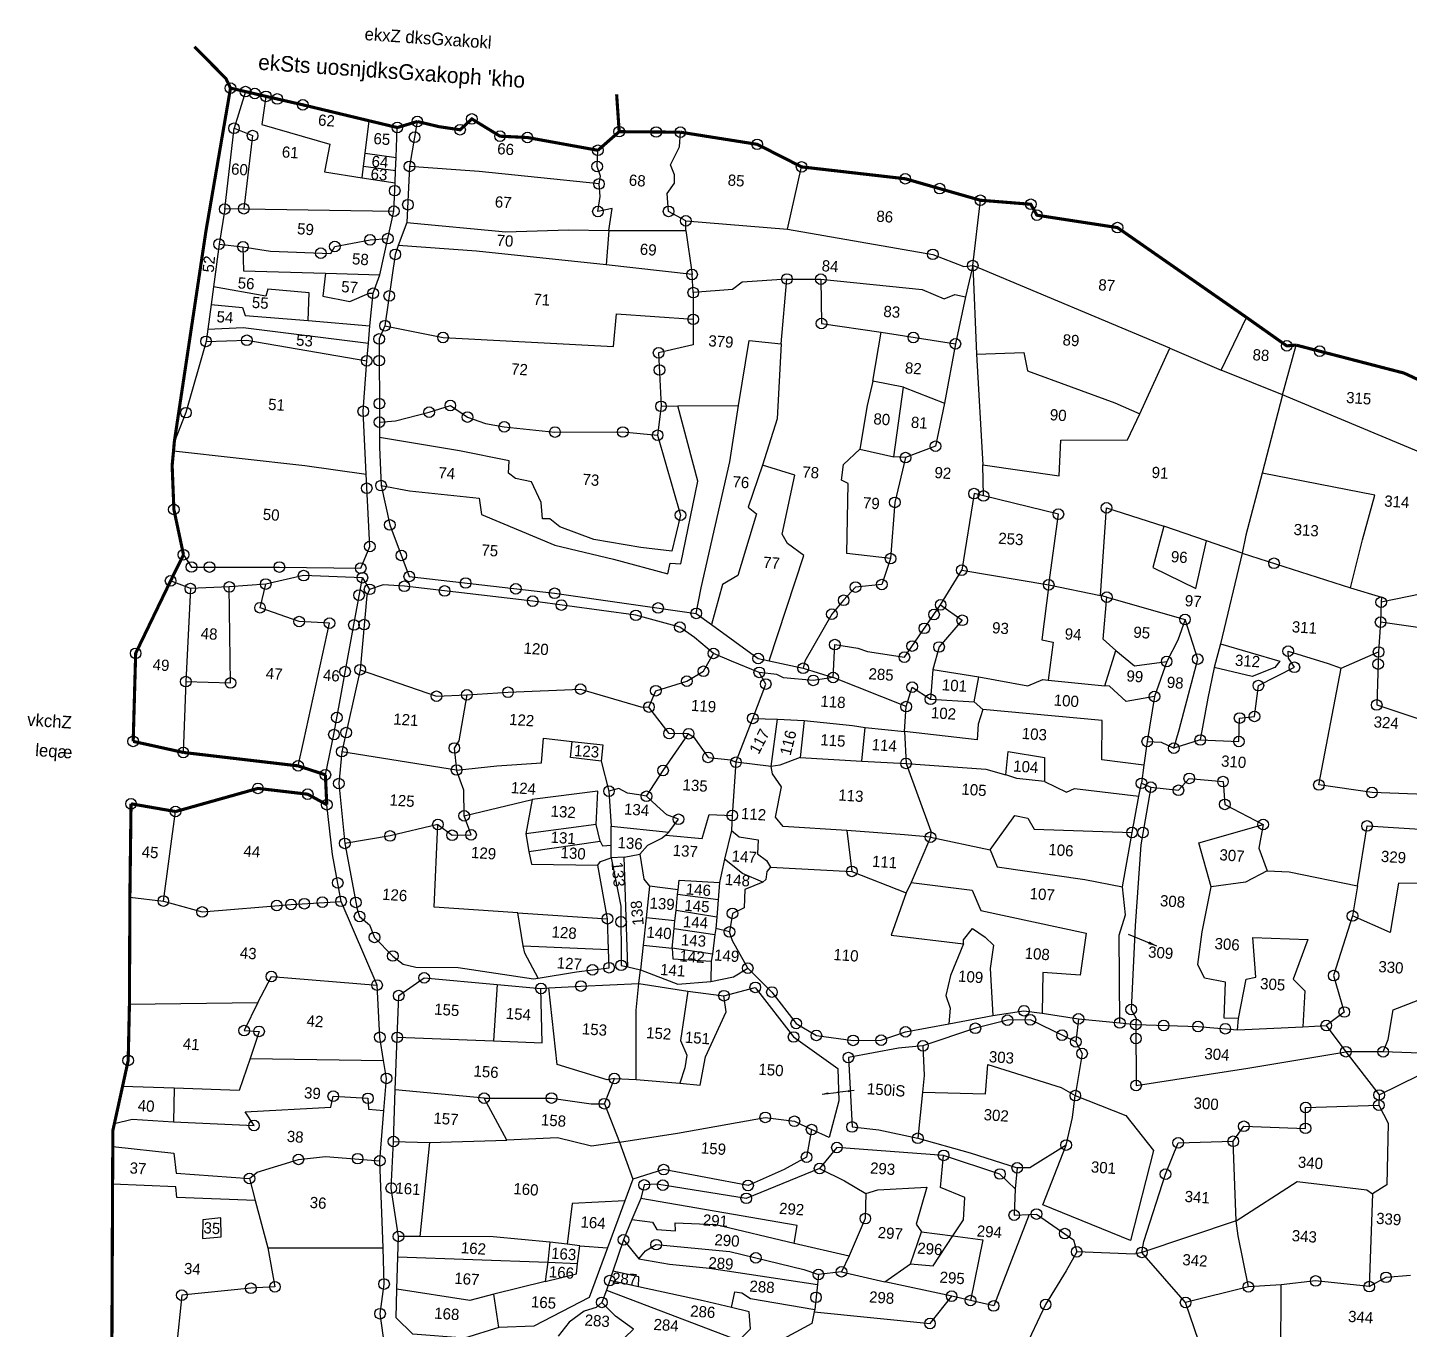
# Model space of a CAD drawing. Header units: feet. Extents: x 585 to 276899, y 278 to 2079435.
# Drawn here: x 274790 to 275673, y 2078589 to 2079422 of the extents above; entities that cross this region are included whole.
import ezdxf
from ezdxf.enums import TextEntityAlignment as Align

# ---------------------------------------------------------------- set-up
doc = ezdxf.new("R2010")
doc.units = ezdxf.units.FT
doc.header["$LTSCALE"] = 0.3
doc.header["$MEASUREMENT"] = 0
doc.linetypes.add('DIVIDE', pattern=[1.25, 0.5, -0.25, 0, -0.25, 0, -0.25])
for name, color, linetype in [('POLY_PARCEL', 6, 'Continuous'), ('POLY_ROAD', 30, 'Continuous'), ('POLY_WATER', 4, 'Continuous'), ('SYM_ARROW', 1, 'Continuous'), ('SYM_STONE', 1, 'Continuous'), ('TEXT_MAPOUT', 7, 'Continuous'), ('TEXT_PARCEL', 7, 'Continuous'), ('V_BOUND_LINE', 7, 'Continuous'), ('V_DIVIDE_LINE', 7, 'DIVIDE')]:
    doc.layers.add(name, color=color, linetype=linetype)
doc.styles.get("Standard").update_dxf_attribs({"font": 'simplex.shx'})
doc.styles.add('TEXT_MAP', font='', dxfattribs={"height": 1.8})
doc.styles.get('TEXT_MAP').set_extended_font_data('Kruti Dev 050')
doc.dimstyles.get("Standard").update_dxf_attribs({"dimtxt": 0.18, "dimasz": 0.18, "dimexe": 0.18, "dimexo": 0.0625, "dimgap": 0.09, "dimtad": 0, "dimtih": 1, "dimtoh": 1, "dimdec": 4, "dimzin": 0, "dimdsep": 46, "dimtxsty": 'Standard', "dimcen": 0.09, "dimadec": 0, "dimazin": 0, "dimtfac": 1, "dimtdec": 4, "dimtofl": 0, "dimtmove": 0, "dimatfit": 3, "dimfxl": 0, "dimtolj": 1, "dimtzin": 0, "dimarcsym": 0})

# ---------------------------------------------------------------- blocks, each defined once
blk = doc.blocks.new('STONE')
blk.add_circle((0, 0), 0.851)
blk = doc.blocks.new('TEXTDOUBLEARROW')
for points in [[(-6.63, 0.01), (0.2, 0.01)], [(6.25, 0.01), (-0.58, 0.01)]]:
    blk.add_leader(points, dimstyle='Standard', override={"dimtxt": 2.5, "dimasz": 2.5, "dimexe": 1.25, "dimexo": 0.625, "dimgap": 0.625, "dimtad": 1, "dimtih": 0, "dimtoh": 0, "dimzin": 8, "dimcen": 2.5, "dimtofl": 1})
blk = doc.blocks.new('TEXTARROW')
blk.add_leader([(0.04, -0.01), (8.68, -0.01)], dimstyle='Standard', override={"dimtxt": 2.5, "dimasz": 2.5, "dimexe": 1.25, "dimexo": 0.625, "dimgap": 0.625, "dimtad": 1, "dimtih": 0, "dimtoh": 0, "dimzin": 8, "dimcen": 2.5, "dimtofl": 1})
blk = doc.blocks.new('dd')
at = {"layer": 'POLY_PARCEL'}
for points in [[(108.95, 544.4), (107.52, 538.41)], [(112.28, 543.86), (111.93, 539.34), (123, 536.9), (122.44, 532.45), (128.53, 531.92)], [(180.73, 528.57), (177.88, 529.89), (177.46, 532.74), (178.51, 534.48), (178.4, 535.78), (177.67, 537.33), (178.92, 540.32), (178.9, 542.68)], [(128.74, 535.86), (129.03, 541.09)], [(106.92, 525.39), (107.52, 538.41)], [(107.52, 538.41), (110.57, 537.44), (109.96, 525.66)], [(166.46, 533.51), (166.61, 534.76), (165.98, 536.29), (165.91, 538.88)], [(197.08, 528.36), (198.65, 538.46)], [(128.63, 533.78), (128.74, 535.86)], [(128.74, 535.86), (133.75, 535.51)], [(128.53, 531.92), (128.63, 533.78)], [(128.63, 533.78), (133.8, 533.42)], [(166.46, 533.51), (147.18, 534.17), (135.99, 534.24)], [(168.54, 526.18), (168.82, 529.72), (166.59, 529.1), (166.8, 531.53), (166.46, 533.51)], [(227.07, 524.56), (227.58, 535.09)], [(128.53, 531.92), (133.86, 531.46)], [(109.96, 525.66), (133.98, 526.91)], [(168.54, 526.18), (180.86, 527.01)], [(180.73, 528.57), (197.08, 528.36)], [(180.86, 527.01), (180.73, 528.57)], [(180.86, 527.01), (182.32, 520.06)], [(197.08, 528.36), (220.57, 525.92), (225.65, 524.32), (227.07, 524.56)], [(106.92, 525.39), (106.4, 519.73)], [(109.96, 525.66), (106.92, 525.39)], [(136.16, 525.23), (152.07, 524.85), (162.07, 525.83), (168.54, 526.18)], [(168.54, 526.18), (168.47, 520.68)], [(227.07, 524.56), (226.26, 519.48)], [(259.5, 513.5), (227.07, 524.56)], [(227.07, 524.56), (228.64, 510.44)], [(130.48, 522.08), (133.31, 522.46)], [(110.25, 519.55), (114.72, 519.17), (124.39, 519.45), (124.93, 520.61), (130.48, 522.08)], [(168.47, 520.68), (147.6, 521.45), (135.04, 521.49)], [(182.32, 520.06), (168.47, 520.68)], [(197.53, 520.38), (190.43, 519.41), (188.97, 518.09), (182.71, 517.18)], [(197.32, 509.95), (197.53, 520.38)], [(197.53, 520.38), (202.96, 520.73)], [(202.96, 520.73), (203.55, 513.64), (213.16, 512.92), (213.16, 512.92)], [(202.96, 520.73), (219.24, 520.17), (222.86, 518.92), (224.53, 519.76), (226.26, 519.48)], [(106.4, 519.73), (106, 512.85)], [(106.4, 519.73), (110.25, 519.55)], [(110.25, 519.55), (110.6, 515.72), (123.73, 516.25)], [(182.71, 517.18), (182.32, 520.06)], [(226.26, 519.48), (225.17, 511.87)], [(267.9, 510.57), (271.39, 519.28)], [(123.73, 516.25), (123.57, 512.55), (127.93, 511.98), (130.93, 513.54), (131.56, 513.56)], [(123.73, 516.25), (132.41, 516.56)], [(182.71, 517.18), (183, 512.91)], [(255.39, 502.72), (259.5, 513.5)], [(259.5, 513.5), (267.9, 510.57)], [(277.99, 507.3), (279.62, 515.4)], [(106, 512.85), (105.81, 509.99)], [(121.47, 508.49), (121.33, 512.91), (114.69, 513.08), (114.47, 511.94), (106, 512.85)], [(133.81, 508.51), (143.22, 507.26), (170.56, 507.68), (170.7, 512.92), (183, 512.91)], [(183, 512.91), (183.27, 508.84), (177.84, 507.17), (178.81, 498.65)], [(212.39, 505.02), (213.16, 512.92)], [(213.16, 512.92), (225.17, 511.87)], [(225.17, 511.87), (224.05, 502.24)], [(105.81, 509.99), (105.53, 506.01)], [(105.81, 509.99), (110.82, 509.88), (111.34, 508.61), (121.47, 508.49)], [(191.2, 499.64), (192.17, 510.16), (197.32, 509.95)], [(197.32, 509.95), (197.53, 497.92), (195.65, 490.38)], [(228.64, 510.44), (236.19, 511.21), (236.96, 508.36), (251.29, 504.18), (255.39, 502.72)], [(228.64, 510.44), (230.9, 492.85)], [(277.99, 507.3), (267.9, 510.57)], [(121.47, 508.49), (131.41, 508.32)], [(277.99, 507.3), (275.58, 494.56)], [(300.41, 499.7), (277.99, 507.3)], [(105.53, 506.01), (105.39, 504.04)], [(105.39, 504.04), (111.9, 504.67), (131.28, 502.7)], [(105.53, 506.01), (111.16, 506.69), (131.34, 505.55)], [(212.39, 505.02), (211.73, 501.02), (211.04, 494)], [(217.37, 504.35), (212.39, 505.02)], [(105.39, 504.04), (102.96, 492.43), (101.42, 487.71)], [(216.57, 493.13), (217.37, 504.35)], [(217.37, 504.35), (224.05, 502.24)], [(230.9, 492.85), (243.22, 491.88), (243.08, 497.65), (253.72, 498.41), (255.39, 502.72)], [(224.05, 502.24), (223.11, 495.28), (218.45, 493.13)], [(172.89, 473.7), (181.75, 471.93), (181.97, 473.69), (183.71, 473.67), (185.52, 487.11), (181.46, 498.93)], [(178.81, 498.65), (178.58, 493.99)], [(178.81, 498.65), (181.46, 498.93)], [(181.46, 498.93), (191.2, 499.64)], [(186.71, 465.94), (187.23, 470.07), (190.43, 490.52), (191.2, 499.64)], [(133.98, 493.03), (136.53, 493.44), (141.82, 495.18), (145.13, 496.47), (147.99, 494.81), (150.94, 493.96)], [(150.94, 493.96), (153.98, 493.65), (162.14, 493.37), (172.99, 494.13), (178.58, 493.99)], [(178.58, 493.99), (183.11, 481.47), (182.13, 475.63), (177.12, 475.84), (169.54, 476.61), (163.97, 478.28), (162.27, 479.47), (161.12, 479.39), (160.7, 481.96), (158.96, 485.14), (156.33, 485.5)], [(217.16, 476.82), (210.13, 477.17), (209.58, 488.37), (208.46, 488.85), (208.6, 491.36), (211.04, 494)], [(211.04, 494), (216.57, 493.13)], [(275.58, 494.56), (273.68, 484.49), (273.26, 481.57)], [(291, 477.19), (292.39, 484.98), (293.86, 492.28), (275.58, 494.56)], [(218.45, 493.13), (216.57, 493.13)], [(218.45, 493.13), (217.23, 485.86), (217.16, 476.82)], [(231.32, 487.86), (230.9, 492.85)], [(156.33, 485.5), (155.17, 486.3), (155.16, 488.26), (147.11, 489.34), (134.14, 490.59)], [(195.65, 490.38), (193.84, 483.49), (195.24, 482.52), (192.94, 472.44), (190.57, 470.84), (189.25, 464.35)], [(198.9, 459.14), (203.24, 476.37), (200.53, 478.1), (199.55, 479.56), (200.94, 489.13), (195.65, 490.38)], [(231.32, 487.86), (229.78, 488.13), (228.66, 475.75)], [(242.72, 474.36), (243.49, 485.77), (231.32, 487.86)], [(251.1, 473.25), (251.1, 487.3), (260.49, 485.01)], [(101.39, 486.17), (122.51, 485.26), (132.41, 484.56)], [(260.49, 485.01), (259.17, 478.26), (266.27, 475.41), (267.44, 483.14)], [(267.44, 483.14), (260.49, 485.01)], [(134.94, 482.91), (139.52, 482.38), (150.73, 481.96), (151.28, 479.39), (163.35, 475.29), (172.89, 473.7)], [(273.26, 481.57), (267.44, 483.14)], [(273.26, 481.57), (270.84, 466.81)], [(273.26, 481.57), (291, 477.19)], [(306.56, 478.18), (296.04, 475.23), (296.04, 475.23)], [(217.16, 476.82), (216.05, 472.58), (211.87, 471.89), (210.12, 469.65), (208.39, 467.3), (204.56, 459.47), (204.4, 458.34)], [(291, 477.19), (296.05, 476.02), (296.04, 475.23)], [(225.67, 469.98), (228.66, 475.75)], [(228.66, 475.75), (242.72, 474.36)], [(242.72, 474.36), (242.23, 465.49), (244.04, 465.25), (243.69, 459.14)], [(242.72, 474.36), (251.1, 473.25)], [(296.04, 475.23), (296.17, 472.04)], [(252.14, 473.04), (251.1, 473.25)], [(254.16, 464.63), (252, 466.3), (252.14, 473.04)], [(252.14, 473.04), (264.88, 470.33)], [(296.17, 472.04), (296.17, 467.25)], [(322.12, 470.3), (314.12, 471.9), (313.15, 470.79), (296.17, 472.04)], [(214.48, 461.73), (220.45, 461.22), (225.67, 469.98)], [(225.67, 469.98), (229.29, 467.75), (225.88, 463.23), (225.15, 459.56)], [(264.88, 470.33), (263.97, 466.92), (262.41, 463.4)], [(264.5, 449.63), (265.16, 452.6), (267.34, 464.13), (264.88, 470.33)], [(290.39, 464.25), (296.17, 467.25)], [(296.17, 467.25), (296.45, 458.76), (310.71, 455.08)], [(105.88, 449.44), (113.05, 449.72), (111.79, 465.05)], [(124.76, 437.2), (125.39, 441.3), (128.2, 460.35), (123.34, 460.28), (116.93, 462.06), (117.58, 465.91)], [(268.64, 451.23), (274.83, 451.42), (274.69, 455.17), (277.05, 455.59), (277.33, 460.56), (282.88, 463.88), (281.85, 465.26)], [(270.84, 466.81), (280.49, 464.72), (279.77, 463.66), (276.22, 461.92), (270.08, 462.96)], [(270.84, 466.81), (270.08, 462.96)], [(281.85, 465.26), (281.72, 466.39), (288.26, 464.84), (290.39, 464.25)], [(105.59, 464.35), (105.88, 449.44)], [(252.77, 458.85), (254.16, 464.63)], [(254.16, 464.63), (257.34, 462.35), (262.41, 463.4)], [(262.41, 463.4), (260.84, 457.68)], [(270.08, 462.96), (269.4, 458.02), (268.64, 451.23)], [(309.45, 445.09), (296.66, 444.71), (288.1, 445.34), (290.39, 464.25)], [(209.28, 457.2), (209.2, 462.47), (212.9, 462.13)], [(212.9, 462.13), (214.48, 461.73)], [(180.17, 450.45), (181.09, 453.14), (185.95, 455.01), (188.49, 456.76), (189.91, 459.73)], [(225.15, 459.56), (225.08, 454.78)], [(225.15, 459.56), (232.58, 458.88)], [(232.09, 454.84), (232.58, 458.88)], [(232.58, 458.88), (240.51, 457.97), (242.81, 459.16), (243.69, 459.14)], [(243.69, 459.14), (252.77, 458.85)], [(253.52, 458.86), (252.77, 458.85)], [(260.84, 457.68), (256.39, 456.55), (253.52, 458.86)], [(196.9, 449.78), (198.59, 455.41), (197.42, 457.2)], [(221.28, 453.34), (209.28, 457.2)], [(221.28, 453.34), (222.02, 456.52), (225.08, 454.78)], [(260.84, 457.68), (260.18, 450.41)], [(233.55, 453.73), (233, 451.3), (233, 448.79), (221.28, 449.35)], [(225.08, 454.78), (232.09, 454.84)], [(233.55, 453.73), (232.09, 454.84)], [(259.91, 446.57), (253.11, 446.99), (252.76, 453.25), (233.55, 453.73)], [(133.61, 453.25), (146.1, 449.85), (150.94, 450.41)], [(150.94, 450.41), (157.49, 451.27), (169.05, 452.57), (178.86, 450.37)], [(221.28, 449.35), (221.28, 453.34)], [(105.88, 449.44), (106.26, 438.09)], [(150.94, 450.41), (150.17, 442.97), (149.52, 441.77), (150.13, 438.28)], [(178.86, 450.37), (180.17, 450.45), (180.17, 450.45)], [(186.81, 446.62), (183.68, 446.44), (180.17, 450.45)], [(194.68, 442.58), (196.9, 449.78)], [(196.9, 449.78), (200.86, 449.94)], [(200.38, 442.3), (200.86, 449.94)], [(200.86, 449.94), (205.11, 450.02)], [(205.11, 450.02), (204.9, 444.07)], [(205.11, 450.02), (212.93, 449.74)], [(212.93, 449.74), (214.97, 449.55)], [(214.78, 444.15), (214.97, 449.55)], [(214.97, 449.55), (221.28, 449.35)], [(221.28, 449.35), (221.88, 444.26)], [(260.18, 450.41), (259.91, 446.57)], [(260.18, 450.41), (262.39, 450.46), (264.5, 449.63)], [(268.64, 451.23), (264.5, 449.63)], [(237.94, 443.51), (238.09, 447.26), (243.92, 446.71), (244.22, 442.91)], [(180.77, 436.16), (183.12, 440.46), (186.81, 446.62)], [(186.81, 446.62), (187.63, 446.19), (190.17, 443.05), (193.84, 442.93)], [(259.91, 446.57), (259.72, 443.66)], [(261.25, 443.14), (265.7, 442.95), (267.3, 444.97), (272.73, 444.83), (273.28, 441.21), (279.62, 438.41)], [(150.13, 438.28), (156.51, 439.39), (163.6, 440.36), (163.67, 444.32), (168.27, 444.12)], [(173.14, 441.26), (168.2, 441.54), (168.27, 444.12)], [(168.27, 444.12), (173.21, 443.91), (173.14, 441.26)], [(193.84, 442.93), (194.68, 442.58)], [(204.9, 444.07), (201.7, 442.61), (200.38, 442.3)], [(204.9, 444.07), (214.78, 444.15)], [(214.78, 444.15), (221.88, 444.26)], [(221.88, 444.26), (226.58, 433.7), (226.6, 432.73)], [(221.88, 444.26), (234.67, 444.2), (237.94, 443.51)], [(239.77, 443.04), (237.94, 443.51)], [(244.22, 442.91), (239.77, 443.04)], [(244.22, 442.91), (247.82, 441.42), (249.1, 442.08), (259.46, 441.56)], [(259.46, 441.56), (259.72, 443.66)], [(259.72, 443.66), (261.25, 443.14)], [(261.25, 443.14), (260.28, 433.82), (260.28, 420.81), (260.56, 407.39), (261.46, 406), (261.47, 405.05)], [(173.14, 441.26), (174.71, 436.56)], [(194.68, 442.58), (194.68, 434.03)], [(200.38, 442.3), (194.68, 442.58)], [(213.16, 432.9), (202.95, 432.82), (201.63, 434.23), (202.23, 439.13), (200.66, 441.12), (200.38, 442.3)], [(258.75, 435.7), (259.46, 441.56)], [(150.13, 438.28), (131.58, 439.95)], [(151.84, 431.04), (151.5, 435.14), (150.13, 438.28)], [(271.99, 427.89), (269.53, 434.79), (279.62, 438.41)], [(279.62, 438.41), (279.21, 434.58), (280.74, 431.04)], [(295.35, 429.65), (296.23, 439.32), (308.13, 439.39)], [(173, 431.11), (172.91, 436.44), (162.51, 434.38)], [(177.71, 436.47), (176.27, 437.09), (174.71, 436.56)], [(174.71, 436.56), (175.45, 431)], [(179.51, 436.31), (177.71, 436.47)], [(180.77, 436.16), (179.51, 436.31)], [(184.73, 430.69), (186.12, 432.84), (184.24, 433.4), (182.5, 434.72), (180.77, 436.16)], [(236.27, 431.37), (239.82, 437.15), (241.94, 436.83), (243.05, 435.16), (258.75, 435.7)], [(151.84, 431.04), (162.51, 434.38)], [(162.51, 434.38), (161.91, 428.83)], [(184.25, 430.18), (190.13, 430.04), (190.99, 433.96), (194.68, 434.03)], [(194.68, 434.03), (194.7, 431.64)], [(257.84, 426.93), (258.75, 435.7)], [(194.7, 431.64), (193.93, 426.97)], [(194.7, 431.64), (196, 430.71), (199.06, 430.41), (199.13, 428.19), (200.66, 427.21), (201.35, 426.18)], [(226.6, 432.73), (222.41, 432.83), (213.16, 432.9)], [(213.16, 432.9), (214.41, 426.41)], [(226.6, 432.73), (223.98, 425.3)], [(226.6, 432.73), (236.27, 431.37)], [(147.74, 429.37), (150.13, 427.8), (153.15, 428.08), (151.84, 431.04)], [(173, 431.11), (161.91, 428.83)], [(173.83, 428.47), (173, 431.11)], [(175.66, 427.97), (175.45, 431)], [(175.45, 431), (184.73, 430.69)], [(184.25, 430.18), (183.75, 429.65), (181.46, 428.32), (180.34, 426.86)], [(184.73, 430.69), (184.25, 430.18)], [(236.27, 431.37), (237.55, 428.73), (251.71, 427.65), (257.84, 426.93)], [(280.74, 431.04), (277.4, 429.02), (271.99, 427.89)], [(280.74, 431.04), (284.29, 431.11), (295.35, 429.65)], [(307.08, 430.82), (301.86, 430.54), (301.1, 422.54), (294.9, 424.77)], [(295.35, 429.65), (294.9, 424.77)], [(104.7, 414.12), (105.67, 428.56)], [(147.74, 429.37), (140.22, 427.01), (133.07, 425.33)], [(161.49, 416.12), (148.04, 416.1), (147.74, 429.37)], [(161.91, 428.83), (162.56, 426.04)], [(162.56, 426.04), (173.83, 428.47)], [(173.83, 428.47), (174.25, 427.77), (175.66, 427.97)], [(175.78, 425.92), (175.66, 427.97)], [(277.81, 407.11), (275.52, 407.04), (275.31, 412.82), (271.9, 413.23), (270.72, 415.32), (271.06, 420.61), (271.99, 427.89)], [(162.56, 426.04), (163.13, 424.07), (173.73, 424.61)], [(177.84, 426.17), (175.78, 425.92)], [(177.84, 426.17), (180.34, 426.86)], [(179.64, 408.68), (177.84, 426.17)], [(180.34, 426.86), (181.25, 422.9), (182.22, 421.83)], [(193.93, 426.97), (193.36, 423.18)], [(200.27, 423.69), (196.96, 424.87), (193.93, 426.97)], [(201.35, 426.18), (200.84, 425.45), (200.72, 424.16)], [(201.35, 426.18), (214.41, 426.41)], [(214.41, 426.41), (223.32, 423.59)], [(223.98, 425.3), (223.32, 423.59)], [(223.98, 425.3), (233.82, 424.71), (235.47, 421.55), (252.54, 419.12), (252.03, 412.33), (246.04, 412.36), (246.36, 405.85)], [(258.88, 405.12), (257.84, 419.15), (258.61, 422.48), (257.84, 426.93)], [(186.84, 421.58), (186.88, 423.11), (193.36, 423.18)], [(193.36, 423.18), (193.33, 420.4)], [(200.27, 423.69), (197.51, 422.35), (197.58, 419.42), (195.78, 418.38), (195.51, 415.39)], [(200.72, 424.16), (200.27, 423.69)], [(223.32, 423.59), (221.37, 416.63), (233.06, 416.07)], [(294.9, 424.77), (292.54, 415.03), (294.63, 409.33), (291.91, 406.97)], [(182.22, 421.83), (182.02, 416.72)], [(186.84, 421.58), (182.22, 421.83)], [(186.73, 418.25), (186.81, 420.8)], [(186.81, 420.8), (186.84, 421.58)], [(193.33, 420.4), (186.81, 420.8)], [(277.81, 407.11), (278.58, 413.51), (280.11, 413.93), (279.21, 420.26), (288.04, 420.54), (286.09, 414), (288.11, 412.26), (288.19, 406.51)], [(193.33, 420.4), (193.3, 417.62)], [(233.01, 416.68), (234.3, 418.59), (236.41, 417.37)], [(301.29, 403.4), (301.93, 405.44), (302.42, 410.23), (310.21, 413.85), (310.14, 420.18)], [(161.49, 416.12), (175.87, 416.16)], [(162.7, 410.92), (161.49, 416.12)], [(182.02, 416.72), (181.85, 412.34)], [(186.68, 416.58), (182.02, 416.72)], [(186.64, 415.32), (186.68, 416.58)], [(186.68, 416.58), (186.73, 418.25)], [(193.3, 417.62), (186.73, 418.25)], [(193.3, 417.62), (193.29, 415.81)], [(233.06, 416.07), (233.01, 416.68)], [(236.41, 417.37), (237.83, 416.19), (237.58, 412.39), (238.52, 404.94)], [(99.31, 414.38), (104.7, 414.12)], [(104.7, 414.12), (111.03, 412.8), (125.15, 414.96), (133.1, 416.02)], [(186.54, 412.19), (186.64, 415.32)], [(186.64, 415.32), (193.22, 414.82)], [(193.22, 414.82), (193.02, 411.66)], [(193.29, 415.81), (193.22, 414.82)], [(195.51, 415.39), (193.29, 415.81)], [(198.83, 409.79), (196.07, 414), (195.51, 415.39)], [(233.06, 416.07), (231.32, 410.86), (230.76, 407.59), (231.6, 405.64), (231.57, 403.12)], [(181.85, 412.34), (181.69, 408.35)], [(181.85, 412.34), (186.54, 412.19)], [(186.54, 412.19), (186.75, 410.45), (192.92, 410.5)], [(193.02, 411.66), (186.54, 412.19)], [(162.7, 410.92), (176.36, 411.25)], [(163.05, 409.74), (162.7, 410.92)], [(165.42, 405.91), (163.05, 409.74)], [(193.02, 411.66), (192.92, 410.5)], [(192.92, 410.5), (193.09, 407.26)], [(182.2, 390.8), (181.44, 401.86), (181.59, 406.15)], [(189.52, 405.48), (188.88, 397.48), (190.07, 395.25), (189.86, 393.16), (189.23, 390.66)], [(189.23, 390.66), (192.5, 390.59), (193.06, 395.18), (195.88, 402.6), (195.32, 405.13)], [(252.24, 405.32), (258.88, 405.12)], [(258.88, 405.12), (261.47, 405.05)], [(261.47, 405.05), (271.42, 405.4), (277.76, 405.33)], [(261.47, 405.05), (262.17, 395.31), (279.84, 399.28), (295.32, 403)], [(277.76, 405.33), (277.81, 407.11)], [(277.76, 405.33), (288.19, 406.51)], [(288.19, 406.51), (291.91, 406.97)], [(291.91, 406.97), (295.32, 403)], [(120.91, 398.96), (122.79, 403.25), (139.77, 403.03)], [(158.94, 404.44), (159, 395.37)], [(159, 395.37), (166.8, 395.6), (166, 404.29)], [(177.6, 390.41), (169.41, 392.31), (167.24, 404.45)], [(252.07, 401.61), (253.19, 399.83), (252.57, 393.02)], [(100.41, 397.29), (120.91, 398.96)], [(120.91, 398.96), (119.03, 394.3), (121.42, 394.33), (120.32, 389.88)], [(227.68, 399.31), (228.19, 394.55), (228.1, 391.91)], [(228.1, 391.91), (238.18, 392.31), (238.27, 397.06), (250.24, 394.14), (252.57, 393.02)], [(301.13, 396.45), (301.18, 394.81)], [(143.57, 394.9), (159, 395.37)], [(278.31, 387.45), (279.84, 389.96), (289.72, 390.31), (289.51, 393.64), (301.18, 394.81)], [(301.18, 394.81), (302.85, 392.03), (303.33, 382.15), (301.16, 380.6)], [(228.1, 391.91), (227.87, 384.47)], [(252.57, 393.02), (260.85, 390.38), (265.65, 385.09), (263, 370.49), (248.6, 375.22), (251.66, 385.02)], [(251.66, 385.02), (252.36, 389.47), (252.57, 393.02)], [(120.32, 389.88), (118.89, 384.66), (108.46, 384.32)], [(120.32, 389.88), (141.64, 391.06)], [(177.4, 386.56), (178.72, 390.7)], [(178.72, 390.7), (177.6, 390.41)], [(178.72, 390.7), (182.2, 390.8)], [(182.2, 390.8), (189.23, 390.66)], [(264.94, 368.69), (265.14, 370.46), (267.85, 381.45), (269.52, 386.59), (278.31, 387.45)], [(279.65, 374.76), (278.31, 387.45)], [(158.13, 386.13), (143.84, 386.47)], [(158.13, 386.13), (168.88, 386.89), (175.27, 386.41)], [(162.22, 379.64), (158.13, 386.13)], [(175.27, 386.41), (177.4, 386.56)], [(177.4, 386.56), (180.24, 380.58)], [(180.24, 380.58), (189.42, 382.63), (203.26, 386.14), (207.96, 385.84), (210.8, 384.7)], [(108.46, 384.32), (100.21, 384.04)], [(108.46, 384.32), (108.73, 378.96)], [(108.73, 378.96), (121.65, 379.23), (120.09, 381.33), (133.71, 382.99), (133.99, 384.8), (139.56, 384.83), (139.77, 383.13), (142.24, 383.07)], [(251.66, 385.02), (246.1, 380.99), (244.08, 380.84)], [(234.54, 369.24), (236.05, 371.92), (236.05, 375.54), (232.02, 376.86), (232.18, 382.02)], [(279.65, 374.76), (288.98, 381.71), (300.18, 381.15), (301.16, 380.6)], [(99.32, 378.03), (102.12, 378.89), (108.73, 378.96)], [(149.9, 378.46), (162.22, 379.64)], [(180.24, 380.58), (175.79, 379.64), (170.29, 380.62), (162.22, 379.64)], [(180.24, 380.58), (182.78, 374.83)], [(212.51, 378.56), (216.61, 376.84), (220.16, 375.1)], [(301.16, 380.6), (301.64, 365.71)], [(144.11, 378.21), (149.9, 378.46)], [(149.9, 378.46), (149.35, 363.31)], [(220.16, 375.1), (222.03, 375.8), (229.83, 376.77), (228.57, 370.72), (229.51, 369.55)], [(243.99, 377.47), (244.12, 373.24), (246.48, 373.52)], [(99.31, 374.35), (109.15, 373.95), (109.71, 370.76), (121.5, 370.72)], [(121.5, 370.72), (122.68, 371.79), (129.12, 374.3), (133.44, 375.05), (142.14, 374.98)], [(220.16, 375.1), (220.36, 371.06), (218.18, 364.92)], [(279.65, 374.76), (264.94, 368.69)], [(282.33, 364.34), (280.14, 372.39), (279.65, 374.76)], [(246.48, 373.52), (241.83, 358.5), (238.07, 359.11)], [(246.48, 373.52), (247.67, 373.66), (253.87, 369.97), (254.51, 368.06)], [(121.5, 370.72), (122.65, 367.28)], [(181.74, 371.27), (173.35, 370.26), (173, 363.69)], [(209.28, 366.34), (209.56, 369.19), (184.24, 371.81)], [(122.65, 367.28), (110.13, 366.86), (109.85, 368.6), (99.69, 368.33)], [(183.06, 368.35), (186.39, 368.15), (187.16, 367.04), (190.15, 367.04), (190.01, 368.29), (196.55, 368.5), (209.28, 366.34)], [(228.05, 364.34), (229.51, 369.55)], [(228.05, 364.34), (231.74, 364.27), (234.54, 369.24)], [(229.51, 369.55), (234.54, 369.24)], [(234.54, 369.24), (239.39, 368.93), (238.07, 359.11)], [(301.64, 365.71), (304.22, 367.38), (308.11, 368.01)], [(122.65, 367.28), (125.2, 359.84)], [(209.28, 366.34), (218.18, 364.92)], [(301.64, 365.71), (293.01, 366.03), (287.52, 365.02)], [(149.35, 363.31), (145.96, 363.09)], [(170.22, 363.81), (161.1, 364.09), (149.35, 363.31)], [(170.22, 363.81), (170.12, 360.6)], [(173, 363.69), (170.22, 363.81)], [(175.02, 363.6), (173, 363.69)], [(174.88, 360.74), (175.02, 363.6)], [(175.02, 363.6), (179.49, 363.54)], [(181.94, 365.02), (184.63, 362.13)], [(184.63, 362.13), (185.56, 363.49), (187.23, 364.6), (199.06, 364.32), (211.09, 362.24), (213.48, 361.61)], [(218.18, 364.92), (217.13, 362.3)], [(224.15, 361.14), (228.05, 364.34)], [(282.33, 364.34), (272.47, 361.16)], [(287.52, 365.02), (282.33, 364.34)], [(306.26, 353.79), (300.04, 353.75), (288.29, 353.31), (287.52, 365.02)], [(125.2, 359.84), (143.63, 361.08)], [(184.63, 362.13), (189.59, 361.61), (195.99, 361.43), (213.42, 360.01)], [(213.48, 361.61), (213.42, 360.01)], [(217.13, 362.3), (213.48, 361.61)], [(217.13, 362.3), (224.15, 361.14)], [(235.01, 359.61), (224.15, 361.14)], [(125.2, 359.84), (126.76, 353.67), (122.93, 353.18), (111.98, 351.33), (111.66, 342.54)], [(146.08, 359.8), (170.12, 360.6)], [(169.87, 357.48), (174.81, 359.08), (174.88, 360.74)], [(170.12, 360.6), (169.87, 357.48)], [(170.12, 360.6), (174.88, 360.74)], [(184.88, 357.67), (184.8, 359.28), (180.59, 359.9)], [(213.23, 355.6), (231.85, 355), (235.01, 359.61)], [(213.42, 360.01), (213.3, 355.97)], [(238.07, 359.11), (235.01, 359.61)], [(169.87, 357.48), (161.8, 354.91)], [(179.78, 356.8), (201.5, 350.21)], [(184.88, 357.67), (180.19, 358.35)], [(199.95, 355.38), (195.37, 356.15), (184.88, 357.67)], [(199.95, 355.38), (200.31, 357.92), (201.46, 357.86)], [(201.46, 357.86), (202.89, 357.03), (213.3, 355.97), (213.3, 355.97)], [(161.8, 354.91), (158.04, 353.65), (146.29, 354.64)], [(163.01, 349.65), (161.8, 354.91)], [(183.22, 349.41), (184.52, 350.82), (181.53, 352.74), (179.18, 354.78)], [(201.5, 350.21), (203.24, 352.19), (202.82, 354.9), (199.95, 355.38)], [(213.23, 355.6), (212.99, 353.68), (207.35, 350.14), (207.14, 344.43), (207.9, 337.93), (206.35, 333.61)], [(213.3, 355.97), (213.23, 355.6)]]:
    blk.add_lwpolyline(points, dxfattribs=at)
blk.add_lwpolyline([(114.51, 363.62), (114.65, 360.63), (117.64, 361.11), (117.37, 364.1)], close=True, dxfattribs=at)
at = {"layer": 'POLY_ROAD'}
for points in [[(133.75, 535.51), (133.61, 540.32)], [(136.74, 541.5), (135.99, 534.24)], [(133.8, 533.42), (133.75, 535.51)], [(133.86, 531.46), (133.8, 533.42)], [(135.99, 534.24), (136.16, 525.23)], [(133.98, 526.91), (133.86, 531.46)], [(133.31, 522.46), (133.98, 526.91)], [(136.16, 525.23), (135.04, 521.49)], [(132.41, 516.56), (133.31, 522.46)], [(135.04, 521.49), (134.68, 520.02), (133.81, 508.51)], [(131.56, 513.56), (132.41, 516.56)], [(131.41, 508.32), (131.56, 513.56)], [(131.34, 505.55), (131.41, 508.32)], [(133.81, 508.51), (133.02, 506.33), (133.98, 493.03)], [(131.28, 502.7), (131.34, 505.55)], [(132.41, 484.56), (131.28, 494.59), (131.28, 502.7)], [(133.98, 493.03), (134.14, 490.59)], [(134.14, 490.59), (134.24, 489.02), (134.94, 482.91)], [(104.12, 469.7), (105.54, 467.82), (119.58, 468.78), (132.59, 469.48), (133.81, 473.05), (132.41, 484.56)], [(134.94, 482.91), (136.77, 476.72), (140.44, 468.7), (163.85, 467.6), (186.71, 465.94)], [(132.97, 467.98), (123.55, 467.67), (117.58, 465.91)], [(129.21, 436.07), (130.14, 442.6), (132.13, 460.34), (132.97, 467.98)], [(132.97, 467.98), (134.24, 466.2)], [(189.91, 459.73), (186.68, 462.09), (184.24, 463.57), (177.08, 464.97), (160.44, 466.11), (139.76, 467.07), (136.37, 467.07), (134.24, 466.2)], [(105.59, 464.35), (102.35, 465.38)], [(111.79, 465.05), (105.59, 464.35)], [(117.58, 465.91), (111.79, 465.05)], [(134.24, 466.2), (133.84, 465.21), (133.61, 453.25)], [(186.71, 465.94), (189.25, 464.35)], [(189.25, 464.35), (197.1, 459.4), (198.9, 459.14)], [(197.42, 457.2), (192.88, 458.69), (189.91, 459.73)], [(198.9, 459.14), (204.4, 458.34)], [(204.4, 458.34), (209.28, 457.2)], [(201.36, 456.62), (200.26, 457.04), (197.42, 457.2)], [(209.28, 457.2), (206.14, 456.51), (201.36, 456.62)], [(133.61, 453.25), (131.58, 439.95)], [(131.58, 439.95), (131.46, 434.82), (133.07, 425.33)], [(133.1, 416.02), (131.24, 423.41), (129.76, 431.31)], [(133.07, 425.33), (135.75, 414.94)], [(173.73, 424.61), (174.13, 425.21)], [(174.13, 425.21), (175.78, 425.92)], [(175.78, 425.92), (177.89, 418.31), (178.57, 408.86), (179.64, 408.68)], [(175.87, 416.16), (173.73, 424.61)], [(176.36, 411.25), (175.87, 416.16)], [(139.77, 403.03), (133.1, 416.02)], [(135.75, 414.94), (136.23, 413.8), (137.92, 412.57), (138.85, 410.63), (141.97, 407.85), (143.74, 406.66), (145.77, 406.33), (152.52, 406.75), (164.68, 405.74), (165.42, 405.91)], [(330.01, 412.56), (307.27, 403.57), (301.29, 403.4)], [(165.42, 405.91), (171.51, 407.34), (176.66, 408.35), (176.36, 411.25)], [(193.09, 407.26), (196.63, 408.27), (198.83, 409.79)], [(198.83, 409.79), (202.96, 406.24), (207.18, 401.49), (210.53, 399.8), (216.47, 399.41), (220.94, 399.75), (224.74, 401.35), (231.57, 403.12)], [(179.64, 408.68), (181.69, 408.35)], [(181.59, 406.15), (181.69, 408.35)], [(181.69, 408.35), (187.85, 406.5), (193.09, 407.26)], [(167.24, 404.45), (172.36, 405.11)], [(172.36, 405.11), (181.59, 406.15)], [(181.59, 406.15), (189.52, 405.48)], [(189.52, 405.48), (195.32, 405.13)], [(195.32, 405.13), (200.24, 406.81), (206.91, 399.3), (214.34, 394.74), (214.85, 389.59), (213.67, 383.6), (210.8, 384.7)], [(238.52, 404.94), (243.43, 406.02), (246.36, 405.85)], [(246.36, 405.85), (252.24, 405.32)], [(252.24, 405.32), (252.07, 401.61)], [(141.64, 391.06), (140.79, 394.72), (139.77, 403.03)], [(143.57, 394.9), (143.35, 401.58), (147.23, 404.7), (158.94, 404.44)], [(158.94, 404.44), (166, 404.29)], [(166, 404.29), (167.24, 404.45)], [(231.57, 403.12), (238.52, 404.94)], [(252.07, 401.61), (244.56, 404.64), (240.9, 404.34), (235.86, 402.68)], [(301.29, 403.4), (295.32, 403)], [(295.32, 403), (301.13, 396.45)], [(235.86, 402.68), (227.68, 399.31)], [(227.68, 399.31), (223.82, 398.64), (215.89, 396.61), (217.24, 385.56), (221.54, 385.39), (227.87, 384.47)], [(301.13, 396.45), (307.27, 400.05)], [(143.84, 386.47), (143.57, 394.9)], [(142.24, 383.07), (142.31, 388.22), (141.64, 391.06)], [(144.11, 378.21), (143.84, 386.47)], [(142.14, 374.98), (142.24, 383.07)], [(210.8, 384.7), (210.3, 380.23), (206.83, 378.03), (201.26, 375.06), (187.59, 376.68), (182.78, 374.83)], [(227.87, 384.47), (236.4, 382.7), (244.08, 380.84)], [(232.18, 382.02), (215.04, 382.11), (212.51, 378.56)], [(243.99, 377.47), (241.38, 379.66), (232.18, 382.02)], [(244.08, 380.84), (243.99, 377.47)], [(212.51, 378.56), (201.12, 372.99), (186.68, 374.26), (184.66, 374.01), (184.24, 371.81)], [(145.96, 363.09), (144.27, 370.74), (144.11, 378.21)], [(143.63, 361.08), (142.14, 374.98)], [(182.78, 374.83), (181.74, 371.27)], [(181.74, 371.27), (179.49, 363.54)], [(184.24, 371.81), (183.06, 368.35)], [(183.06, 368.35), (181.94, 365.02)], [(146.08, 359.8), (145.96, 363.09)], [(179.49, 363.54), (177.12, 355.42), (168.58, 350.24), (163.01, 349.65)], [(181.94, 365.02), (180.59, 359.9)], [(112.49, 322.66), (118.42, 322.66), (126.92, 324.18), (135.45, 324.43), (136.71, 325.7), (139.5, 329.41), (141.88, 338.15), (143.15, 340.34), (145, 345.31), (143.86, 350.54), (144.17, 355.32), (143.63, 361.08)], [(146.29, 354.64), (146.08, 359.8)], [(180.59, 359.9), (180.19, 358.35)], [(179.78, 356.8), (179.18, 354.78)], [(180.19, 358.35), (179.78, 356.8)], [(163.01, 349.65), (157.61, 347.54), (149.33, 347.62), (146.46, 350.07), (146.29, 354.64)], [(179.18, 354.78), (178.33, 353.91)], [(176.42, 353.2), (174.15, 351.27), (172.57, 348.9)], [(178.33, 353.91), (176.42, 353.2)]]:
    blk.add_lwpolyline(points, dxfattribs=at)
at = {"layer": 'POLY_WATER'}
for points in [[(254.51, 368.06), (253.05, 364.93), (250.12, 359.3), (247.06, 351.51)], [(264.94, 368.69), (263.76, 368.34), (254.51, 368.06)], [(272.47, 361.16), (264.94, 368.69)], [(276.65, 351.13), (272.47, 361.16)]]:
    blk.add_lwpolyline(points, dxfattribs=at)
at = {"layer": 'V_BOUND_LINE', "ltscale": 10, "const_width": 0.5, "flags": 128}
for points in [[(108.95, 544.4), (106.52, 544.79), (104.16, 521.67), (101.42, 487.71)], [(112.28, 543.86), (108.95, 544.4)], [(129.03, 541.09), (118.27, 542.91), (112.28, 543.86)], [(165.91, 538.88), (154.51, 540.15), (150.12, 540.06), (145.43, 542.51), (143.66, 540.65), (140.28, 540.91), (136.74, 541.5)], [(178.9, 542.68), (169.11, 542.09), (165.91, 538.88)], [(198.65, 538.46), (191.31, 541.58), (178.9, 542.68)], [(133.61, 540.32), (129.03, 541.09)], [(136.74, 541.5), (133.61, 540.32)], [(227.58, 535.09), (215.34, 537.7), (198.65, 538.46)], [(271.39, 519.28), (249.79, 532.22), (236.78, 533.32), (235.68, 535), (227.58, 535.09)], [(279.62, 515.4), (278.14, 515.17), (271.39, 519.28)], [(302.95, 509.9), (297.17, 512.11), (279.62, 515.4)], [(101.42, 487.71), (101.39, 486.17)], [(101.39, 486.17), (101.33, 483.83), (102.09, 476.83), (104.12, 469.7)], [(104.12, 469.7), (102.35, 465.38)], [(102.35, 465.38), (97.56, 453.41), (98.13, 439.31)], [(98.47, 429.31), (99.31, 414.38)], [(99.31, 414.38), (100.41, 397.29)], [(100.41, 397.29), (100.83, 388.26), (100.21, 384.04)], [(100.21, 384.04), (99.32, 378.03)], [(99.32, 378.03), (99.14, 376.87), (99.31, 374.35)], [(99.31, 374.35), (99.69, 368.33)], [(99.69, 368.33), (101.34, 342.66)]]:
    blk.add_lwpolyline(points, dxfattribs=at)
at = {"layer": 'V_BOUND_LINE', "ltscale": 10, "const_width": 0.5}
for points in [[(98.13, 439.31), (106.26, 438.09)], [(106.26, 438.09), (124.76, 437.2)], [(124.76, 437.2), (129.21, 436.07)], [(129.76, 431.31), (129.21, 436.07)], [(129.76, 431.31), (126.6, 432.78), (118.58, 433.16), (105.67, 428.56)], [(105.67, 428.56), (98.47, 429.31)]]:
    blk.add_lwpolyline(points, dxfattribs=at)
at = {"layer": 'V_DIVIDE_LINE', "ltscale": 10, "const_width": 0.5, "flags": 128}
for points in [[(106.52, 544.79), (105.7, 546.25), (100.3, 551.02)], [(169.11, 542.09), (168.29, 548.04)]]:
    blk.add_lwpolyline(points, dxfattribs=at)
at = {"layer": 'SYM_ARROW'}
for name, p, xscale, yscale, zscale, rotation in [('TEXTARROW', (264, 417.81), 0.5702428327414292, 0.5702428327414292, 0.5702428327414292, 162.1836722999122), ('TEXTDOUBLEARROW', (214.71, 390.96), 0.4040288875304737, 0.4040288875304737, 0.4040288875304737, 10.32283963199524)]:
    blk.add_blockref(name, p, dxfattribs=dict(at, xscale=xscale, yscale=yscale, zscale=zscale, rotation=rotation))
at = {"layer": 'SYM_STONE'}
for p in [(106.52, 544.79), (108.95, 544.4), (110.46, 544.2), (112.28, 543.86), (114.11, 543.57), (118.27, 542.91), (136.74, 541.5), (145.43, 542.51), (169.11, 542.09), (175.02, 542.44), (178.9, 542.68), (191.31, 541.58), (133.61, 540.32), (143.66, 540.65), (150.12, 540.06), (154.51, 540.15), (107.52, 538.41), (110.57, 537.44), (136.48, 538.96), (165.91, 538.88), (198.65, 538.46), (215.34, 537.7), (165.98, 536.29), (220.95, 536.5), (227.58, 535.09), (235.68, 535), (135.99, 534.24), (166.46, 533.51), (236.78, 533.32), (249.79, 532.22), (133.89, 530.2), (166.59, 529.1), (177.88, 529.89), (180.73, 528.57), (133.98, 526.91), (136.15, 528.1), (220.57, 525.92), (106.92, 525.39), (109.96, 525.66), (227.07, 524.56), (130.48, 522.08), (133.31, 522.46), (106.4, 519.73), (110.25, 519.55), (122.77, 519.4), (124.93, 520.61), (134.68, 520.02), (182.32, 520.06), (197.53, 520.38), (202.96, 520.73), (182.71, 517.18), (278.14, 515.17), (131.56, 513.56), (134.17, 513.32), (183, 512.91), (203.55, 513.64), (283.46, 514.68), (218.38, 512.42), (225.17, 511.87), (133.81, 508.51), (133.02, 506.33), (143.22, 507.26), (177.84, 507.17), (105.39, 504.04), (111.9, 504.67), (178.16, 504.44), (131.28, 502.7), (133.27, 502.86), (178.81, 498.65), (133.77, 495.99), (141.82, 495.18), (145.13, 496.47), (223.11, 495.28), (131.28, 494.59), (133.98, 493.03), (147.99, 494.81), (153.98, 493.65), (162.14, 493.37), (172.99, 494.13), (178.58, 493.99), (218.45, 493.13), (102.96, 492.43), (229.78, 488.13), (231.32, 487.86), (251.1, 487.3), (217.23, 485.86), (243.49, 485.77), (132.68, 482.33), (134.94, 482.91), (183.11, 481.47), (278.49, 480.28), (102.09, 476.83), (136.77, 476.72), (217.16, 476.82), (228.66, 475.75), (296.04, 475.23), (133.81, 473.05), (242.72, 474.36), (252.14, 473.04), (138.94, 471.97), (211.87, 471.89), (216.05, 472.58), (296.17, 472.04), (104.12, 469.7), (119.58, 468.78), (132.59, 469.48), (140.44, 468.7), (210.12, 469.65), (224.72, 468.37), (225.67, 469.98), (264.88, 470.33), (105.54, 467.82), (108.42, 468.01), (123.55, 467.67), (132.97, 467.98), (134.24, 466.2), (139.76, 467.07), (146.25, 466.77), (149.52, 468.27), (157.61, 467.89), (163.85, 467.6), (180.55, 466.39), (208.39, 467.3), (229.29, 467.75), (281.72, 466.39), (296.17, 467.25), (102.35, 465.38), (105.59, 464.35), (111.79, 465.05), (117.58, 465.91), (132.62, 465.15), (160.44, 466.11), (165.06, 465.79), (177.08, 464.97), (186.71, 465.94), (223.33, 466.05), (267.34, 464.13), (296.23, 465.31), (116.93, 462.06), (184.24, 463.57), (209.2, 462.47), (221.57, 463.09), (225.88, 463.23), (262.41, 463.4), (282.88, 463.88), (123.34, 460.28), (128.2, 460.35), (132.13, 460.34), (133.75, 460.5), (189.91, 459.73), (220.45, 461.22), (277.33, 460.56), (197.1, 459.4), (204.4, 458.34), (260.84, 457.68), (296.45, 458.76), (188.49, 456.76), (197.42, 457.2), (198.59, 455.41), (206.14, 456.51), (209.28, 457.2), (222.02, 456.52), (274.69, 455.17), (277.05, 455.59), (97.56, 453.41), (133.61, 453.25), (181.09, 453.14), (185.95, 455.01), (221.28, 453.34), (225.08, 454.78), (131.23, 452.78), (157.49, 451.27), (169.05, 452.57), (268.64, 451.23), (274.83, 451.42), (105.88, 449.44), (113.05, 449.72), (146.1, 449.85), (150.94, 450.41), (180.17, 450.45), (196.9, 449.78), (260.18, 450.41), (264.5, 449.63), (183.68, 446.44), (186.81, 446.62), (130.42, 445.35), (221.88, 444.26), (267.3, 444.97), (272.73, 444.83), (288.1, 445.34), (296.66, 444.71), (130.14, 442.6), (132.06, 443.05), (190.17, 443.05), (194.68, 442.58), (259.72, 443.66), (261.25, 443.14), (265.7, 442.95), (131.58, 439.95), (149.52, 441.77), (183.12, 440.46), (273.28, 441.21), (98.13, 439.31), (106.26, 438.09), (150.13, 438.28), (279.62, 438.41), (296.23, 439.32), (124.76, 437.2), (129.21, 436.07), (174.71, 436.56), (180.77, 436.16), (258.75, 435.7), (260.49, 435.81), (118.58, 433.16), (131.46, 434.82), (194.68, 434.03), (126.6, 432.78), (129.76, 431.31), (151.84, 431.04), (186.12, 432.84), (226.6, 432.73), (98.47, 429.31), (105.67, 428.56), (147.74, 429.37), (140.22, 427.01), (150.13, 427.8), (153.15, 428.08), (214.41, 426.41), (133.07, 425.33), (294.9, 424.77), (132.37, 418.93), (195.78, 418.38), (130.12, 415.69), (133.1, 416.02), (135.47, 416.01), (175.87, 416.16), (178.07, 415.81), (195.51, 415.39), (104.7, 414.12), (122.87, 414.66), (125.15, 414.96), (127.26, 415.24), (136.23, 413.8), (292.54, 415.03), (111.03, 412.8), (138.85, 410.63), (178.57, 408.86), (198.83, 409.79), (294.63, 409.33), (141.97, 407.85), (174.03, 407.83), (176.66, 408.35), (200.24, 406.81), (260.56, 407.39), (291.91, 406.97), (147.23, 404.7), (166, 404.29), (172.36, 405.11), (195.32, 405.13), (202.96, 406.24), (240.9, 404.34), (243.43, 406.02), (244.56, 404.64), (252.24, 405.32), (258.88, 405.12), (261.47, 405.05), (265.92, 405.2), (271.42, 405.4), (275.81, 405.35), (122.79, 403.25), (139.77, 403.03), (235.86, 402.68), (249.79, 402.53), (261.63, 402.81), (295.32, 403), (301.29, 403.4), (143.35, 401.58), (207.18, 401.49), (210.53, 399.8), (224.74, 401.35), (252.07, 401.61), (253.19, 399.83), (206.91, 399.3), (216.47, 399.41), (220.94, 399.75), (227.68, 399.31), (215.89, 396.61), (301.13, 396.45), (119.03, 394.3), (121.42, 394.33), (140.79, 394.72), (143.57, 394.9), (262.17, 395.31), (289.51, 393.64), (301.18, 394.81), (252.57, 393.02), (178.72, 390.7), (279.84, 389.96), (289.72, 390.31), (100.83, 388.26), (142.31, 388.22), (168.88, 386.89), (177.4, 386.56), (269.52, 386.59), (278.31, 387.45), (133.99, 384.8), (139.56, 384.83), (158.13, 386.13), (203.26, 386.14), (207.96, 385.84), (210.8, 384.7), (217.24, 385.56), (227.87, 384.47), (251.66, 385.02), (215.04, 382.11), (210.3, 380.23), (232.18, 382.02), (244.08, 380.84), (267.85, 381.45), (121.65, 379.23), (144.11, 378.21), (212.51, 378.56), (241.38, 379.66), (187.59, 376.68), (129.12, 374.3), (138.58, 375.07), (142.14, 374.98), (184.66, 374.01), (187.63, 374.18), (201.26, 375.06), (244.12, 373.24), (247.67, 373.66), (201.12, 372.99), (220.36, 371.06), (121.5, 370.72), (144.27, 370.74), (252.4, 370.85), (254.51, 368.06), (264.94, 368.69), (304.22, 367.38), (181.94, 365.02), (187.23, 364.6), (293.01, 366.03), (301.64, 365.71), (145.96, 363.09), (203.29, 363.59), (217.13, 362.3), (282.33, 364.34), (213.48, 361.61), (272.47, 361.16), (180.19, 358.35), (213.34, 357.93), (235.01, 359.61), (238.07, 359.11), (241.83, 358.5), (250.12, 359.3), (126.76, 353.67), (144.17, 355.32), (179.18, 354.78), (231.85, 355), (111.98, 351.33), (122.93, 353.18), (143.86, 350.54)]:
    blk.add_blockref('STONE', p, dxfattribs=at)
at = {"layer": 'TEXT_MAPOUT', "style": 'TEXT_MAP'}
for s, height, p in [('ekxZ dksGxakokl', 2, (127.37, 553.94)), ("ekSts uosnjdksGxakoph 'kho", 2.5, (110.68, 548.04)), ('vkchZ', 2, (80.97, 440.66)), ('leqæ', 2, (82.59, 435.89))]:
    blk.add_text(s, height=height, dxfattribs=at).set_placement(p)
at = {"layer": 'TEXT_PARCEL', "style": 'TEXT_MAP'}
for s, p in [('62', (122.22, 540.67)), ('65', (131.27, 538.32)), ('66', (151.16, 538.06)), ('61', (116.78, 535.18)), ('85', (188.33, 535.57)), ('63', (131.2, 532.63)), ('64', (131.22, 534.65)), ('68', (172.54, 534.48)), ('60', (108.85, 531.9)), ('86', (212.48, 531.43)), ('67', (151.36, 529.54)), ('59', (120.06, 523.07)), ('70', (152.06, 523.41)), ('69', (175.05, 523.56)), ('84', (204.29, 522.91)), ('87', (248.7, 522.9)), ('58', (129.16, 518.87)), ('83', (214.65, 516.29)), ('56', (111.16, 513.76)), ('57', (127.74, 514.29)), ('71', (158.58, 514.4)), ('89', (243.6, 513.71)), ('88', (274.12, 513.41)), ('55', (113.63, 510.79)), ('379', (187.67, 509.67)), ('54', (108.15, 508.11)), ('82', (218.71, 507.49)), ('315', (290.22, 507.6)), ('53', (121.12, 505.26)), ('72', (155.79, 503.03)), ('90', (242.38, 501.6)), ('80', (214.23, 499.01)), ('81', (220.26, 498.87)), ('51', (117.35, 494.68)), ('91', (259.28, 493.5)), ('92', (224.58, 491.09)), ('314', (297.44, 491.47)), ('78', (203.45, 489.73)), ('73', (168.41, 486.13)), ('76', (192.41, 487.4)), ('74', (145.31, 485.62)), ('79', (213.48, 485.47)), ('313', (283.27, 485.93)), ('253', (236.17, 481.29)), ('96', (263.28, 480.24)), ('50', (117.7, 477.05)), ('75', (153.03, 473.73)), ('77', (198.18, 474.86)), ('97', (265.99, 473.36)), ('311', (284.05, 470.36)), ('93', (235.49, 466.92)), ('94', (247.16, 466.73)), ('95', (258.11, 467.76)), ('312', (275.33, 464.38)), ('99', (257.49, 460.69)), ('98', (264.01, 460.11)), ('48', (109.09, 457.34)), ('120', (161.51, 458.52)), ('285', (216.92, 458.21)), ('101', (228.76, 457.25)), ('100', (246.81, 456.03)), ('324', (298.17, 456.05)), ('118', (209.54, 453.3)), ('49', (101.75, 451.82)), ('47', (119.93, 451.67)), ('46', (129.08, 452.01)), ('119', (188.9, 451.21)), ('102', (227.32, 452.68)), ('103', (242.07, 450.35)), ('122', (159.99, 446.99)), ('115', (209.95, 447.12)), ('114', (218.21, 446.92)), ('310', (274.22, 448.12)), ('121', (141.47, 445.78)), ('104', (241.05, 445.05)), ('123', (170.7, 442.7)), ('105', (233.03, 440.79)), ('135', (188.42, 438.43)), ('113', (213.42, 438.5)), ('124', (161.01, 436.1)), ('134', (179.33, 433.91)), ('112', (198.07, 434.49)), ('307', (274.98, 433.12)), ('329', (300.8, 434.64)), ('125', (141.75, 432.79)), ('132', (167.62, 432.77)), ('106', (247.59, 432.09)), ('131', (167.91, 428.6)), ('136', (178.67, 428.48)), ('130', (169.67, 426.26)), ('137', (187.57, 427.84)), ('147', (197.05, 427.58)), ('111', (219.54, 428.27)), ('129', (155.36, 425.29)), ('107', (245.08, 424.84)), ('308', (265.98, 425.13)), ('44', (118.32, 423.02)), ('148', (196.22, 423.76)), ('45', (102.05, 421.76)), ('146', (190.09, 421.8)), ('126', (141.61, 417.63)), ('139', (184.44, 419.16)), ('145', (190.04, 419.16)), ('306', (275.18, 418.88)), ('144', (189.98, 416.55)), ('108', (244.94, 415.25)), ('309', (264.65, 416.8)), ('330', (301.6, 416.99)), ('128', (169.1, 413.47)), ('140', (184.27, 414.47)), ('143', (189.86, 413.63)), ('305', (282.9, 412.98)), ('142', (189.81, 411.06)), ('149', (195.33, 411.56)), ('110', (214.39, 412.94)), ('109', (234.55, 410.86)), ('127', (170.27, 408.6)), ('141', (186.87, 408.65)), ('43', (118.84, 406.71)), ('155', (151.19, 399.83)), ('154', (162.68, 399.93)), ('304', (274.75, 401.18)), ('153', (175.01, 398.32)), ('152', (185.32, 398.4)), ('151', (191.56, 398.08)), ('303', (240.35, 398.32)), ('42', (130.25, 396.59)), ('150', (203.66, 393.79)), ('300', (273.57, 393.16)), ('41', (110.73, 391.55)), ('150iS', (222.28, 391.9)), ('156', (158.15, 390.38)), ('302', (240.15, 389)), ('39', (130.63, 385.05)), ('340', (290.89, 384.85)), ('157', (152.26, 382.4)), ('158', (169.46, 383.32)), ('40', (104.2, 381.19)), ('159', (195.33, 380.58)), ('301', (257.86, 381.82)), ('38', (128.36, 377.89)), ('293', (222.58, 379.23)), ('341', (273.17, 378.13)), ('339', (304.01, 376.73)), ('37', (103.58, 371.12)), ('160', (165.81, 372.02)), ('292', (208.49, 371.78)), ('343', (290.71, 373.04)), ('161', (146.95, 370.82)), ('291', (196.43, 369.09)), ('297', (224.52, 369)), ('294', (240.33, 370.33)), ('36', (132.74, 367.58)), ('164', (176.91, 367.43)), ('296', (231.01, 366.93)), ('342', (273.5, 368)), ('290', (198.5, 366.05)), ('35', (116.05, 362.37)), ('163', (172.55, 362.11)), ('289', (197.78, 362.32)), ('295', (234.89, 362.54)), ('162', (158.07, 362.01)), ('344', (300.6, 360.75)), ('166', (172.4, 359.12)), ('287', (182.56, 358.79)), ('288', (204.61, 359.02)), ('298', (223.84, 358.61)), ('34', (113.37, 355.65)), ('167', (157.35, 357.05)), ('165', (169.86, 354.13)), ('286', (195.41, 354.39)), ('168', (154.53, 351.25)), ('283', (178.64, 351.79)), ('284', (189.7, 351.85))]:
    blk.add_text(s, height=1.8, dxfattribs=at).set_placement(p, align=Align.MIDDLE)
for s, rotation, p in [('52', 88.5826, (104.98, 516.43)), ('117', 66.554, (198.21, 446.18)), ('116', 79.8126, (202.81, 446.27)), ('133', 279.6283, (177.1, 423.37)), ('138', 98.8858, (180.54, 417.4))]:
    blk.add_text(s, height=1.8, rotation=rotation, dxfattribs=at).set_placement(p, align=Align.MIDDLE)

msp = doc.modelspace()

# ---------------------------------------------------------------- block references
at = {"xscale": 3.990407929991803, "yscale": 3.990407929991803, "zscale": 3.990407929991803, "rotation": 356.0757783163575}
msp.add_blockref('dd', (274347.07, 2077243.22), dxfattribs=at)

doc.saveas('drawing.dxf')
